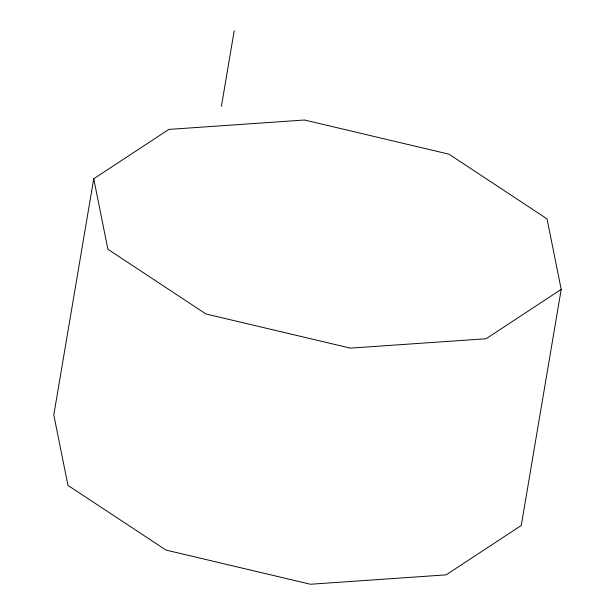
<?xml version="1.0" encoding="UTF-8"?>
<svg xmlns="http://www.w3.org/2000/svg" width="615" height="615" viewBox="0 0 615 615"><rect width="100%" height="100%" fill="white"/><g stroke="black" fill="none" stroke-linecap="round" stroke-linejoin="round"><path stroke-width="0.92" d="M93.734 178.781L53.797 414.894L67.965 485.389L165.996 550.079L310.452 584.25L446.152 574.856L521.266 525.479L561.203 289.373L547.035 218.871L449.004 154.188L304.548 120.01L168.848 129.411L93.734 178.781L107.902 249.275L205.933 313.965L350.389 348.136L486.088 338.742L561.203 289.373M221.423 106.303L234.2 30.75"/></g></svg>
